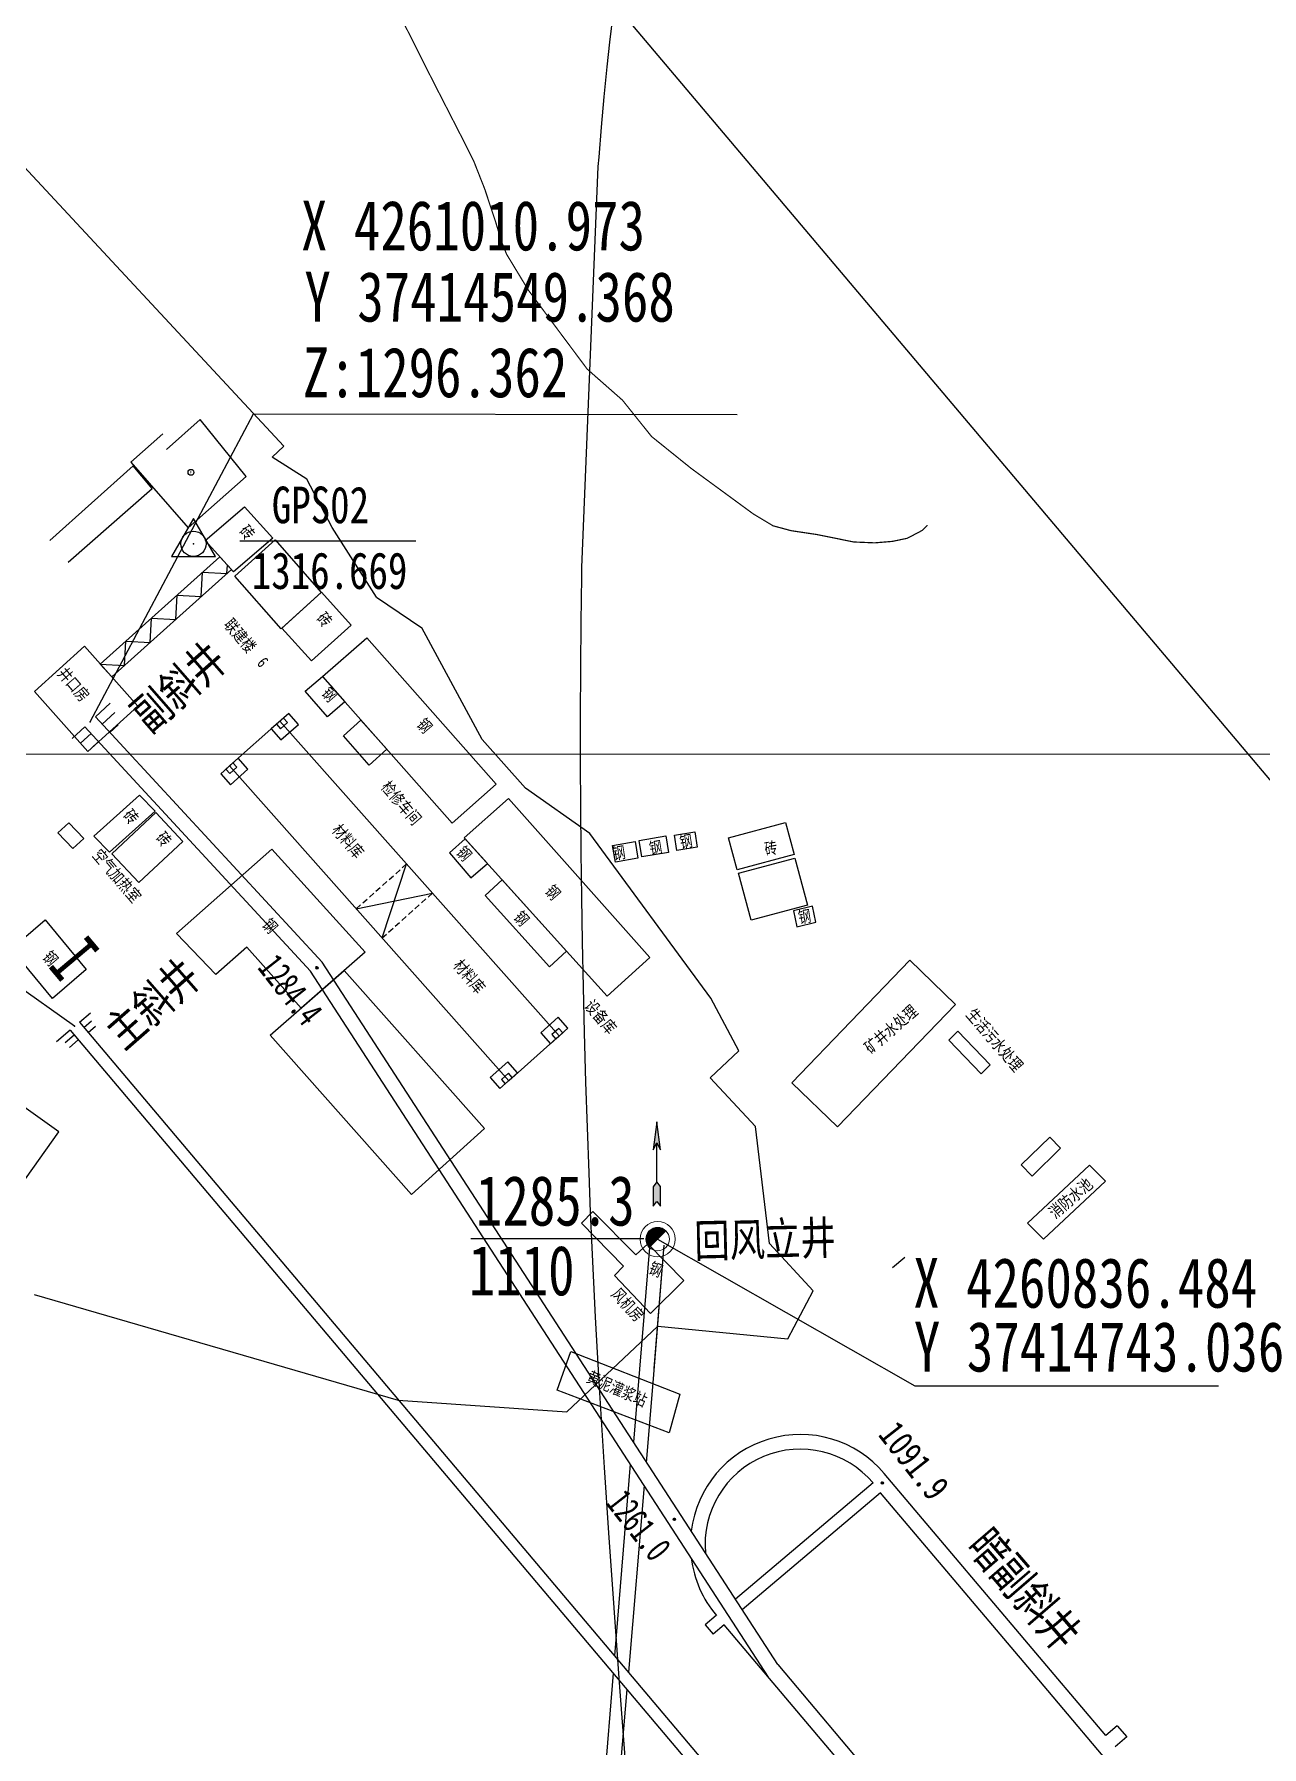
# Model space of a CAD drawing. Header units: millimetres. Extents: x 37412591 to 74834139, y 4258245 to 8527567.
# Drawn here: x 37414530 to 37414949, y 4260661 to 4261245 of the extents above; entities that cross this region are included whole.
import ezdxf
from ezdxf.enums import TextEntityAlignment as Align

# ---------------------------------------------------------------- set-up
doc = ezdxf.new("R2010")
doc.units = ezdxf.units.MM
doc.linetypes.add('X5', pattern=[3, 2, -1])
doc.linetypes.add('小虚线', pattern=[3.5, 2, -1.5])
for name, color, linetype in [('6号煤底板等高线', 7, 'Continuous'), ('COMPONENT', 4, 'Continuous'), ('DLDW', 11, 'Continuous'), ('DLSS', 4, 'Continuous'), ('GXYZ', 2, 'Continuous'), ('JMD', 6, 'Continuous'), ('KZD', 1, 'Continuous'), ('WH', 7, 'Continuous'), ('ZBTZ', 3, 'Continuous'), ('ZDH', 1, 'Continuous'), ('保护煤柱', 4, 'FENCELINE1'), ('水系', 7, 'Continuous')]:
    doc.layers.add(name, color=color, linetype=linetype)
doc.layers.add('ASSIST', color=7, linetype='Continuous', plot=False)
doc.layers.add('保安煤柱线', color=1, linetype='线圈线（保安煤柱线） ----0-----0----0-----0----0-----0--', lineweight=30)
doc.styles.add('HZ', font='', dxfattribs={"width": 0.8, "height": 1})
doc.styles.get("Standard").update_dxf_attribs({"font": 'simfang.ttf', "width": 0.6667})
doc.styles.add('仿宋', font='', dxfattribs={"width": 0.707})
doc.styles.add('标准', font='SimSun.ttf', dxfattribs={"width": 0.667})
doc.styles.add('样三', font='simfang.ttf', dxfattribs={"width": 0.7})
doc.styles.get('HZ').set_extended_font_data('FangSong_GB2312')
doc.styles.get('仿宋').set_extended_font_data('FangSong_GB2312')
doc.linetypes.add('1161', pattern='A,0,[149,AAA.SHX,S=0.15,R=0,X=0,Y=0],-1.6', length=1.6)
doc.linetypes.add('447', pattern='A,8,-1,[148,AAA.SHX,S=1,R=0,X=0,Y=0],-1', length=10)
doc.linetypes.add('FENCELINE1', pattern='A,6.35,-2.54,[133,ltypeshp.shx,S=2.54,R=0,X=-2.54,Y=0],-2.54,25.4', length=36.83)
doc.linetypes.add('线圈线（保安煤柱线） ----0-----0----0-----0----0-----0--', pattern='A,14.5,-2,[133,ltypeshp.shx,S=0.5,R=0,X=0,Y=0],-3,25.4', length=44.9)

# ---------------------------------------------------------------- blocks, each defined once
blk = doc.blocks.new('gc236')
blk.add_lwpolyline([(0, 0.4), (0, -0.4), (0.5, -0.4), (0.5, 0.4)], close=True)
blk = doc.blocks.new('gcbj0201')
blk.add_circle((0, 0), 0.5)
blk.add_text('P', height=0.464).set_placement((-0.2, -0.25))
blk = doc.blocks.new('gc168')
blk.add_lwpolyline([(-1.5, -0.86), (1.5, -0.86), (0, 1.73)], close=True)
blk.add_circle((0, 0), 0.861)
blk.add_point((0, 0))

msp = doc.modelspace()

# ---------------------------------------------------------------- hatches: boundary and pattern name
at = {"linetype": '447', "ltscale": 0.5}
h = msp.add_hatch(color=0, dxfattribs=at)
h.dxf.hatch_style = 1
h.paths.add_polyline_path([(37414626.4, 4260927.07, 1), (37414627.19, 4260927.07, 1)])
at = {"ltscale": 0.5}
for points in [[(37414742.69, 4260867.42), (37414743.94, 4260864.99), (37414742.69, 4260874.51), (37414741.45, 4260864.99)], [(37414742.69, 4260854.08), (37414741.43, 4260852.45), (37414741.44, 4260845.83), (37414742.69, 4260847.42), (37414743.98, 4260845.83), (37414743.96, 4260852.47)]]:
    msp.add_hatch(color=5, dxfattribs=at).paths.add_polyline_path(points)
h = msp.add_hatch(color=0, dxfattribs=at)
edge = h.paths.add_edge_path()
edge.add_line((37414745.77, 4260837.38), (37414740.11, 4260831.72))
edge.add_arc((37414742.94, 4260834.55), 4, 45.09724, 224.90276, ccw=False)
at = {"linetype": '447', "ltscale": 0.5}
h = msp.add_hatch(color=0, dxfattribs=at)
h.dxf.hatch_style = 1
h.paths.add_polyline_path([(37414819.21, 4260751.43, 1), (37414820.01, 4260751.43, 1)])
h = msp.add_hatch(color=0, dxfattribs=at)
h.dxf.hatch_style = 1
h.paths.add_polyline_path([(37414748.27, 4260738.99, 1), (37414749.07, 4260738.99, 1)])

# ---------------------------------------------------------------- linework, layer by layer
at = {"color": 13, "ltscale": 0.001}
for p, q in [((37414615.43, 4261104.95, 6205.79), (37414436.26, 4261297.59, 6205.79)), ((37414611.51, 4261101.29, 6205.79), (37414615.43, 4261104.95, 6205.79)), ((37414623.33, 4261093.77, 6205.79), (37414611.51, 4261101.29, 6205.79)), ((37414631.94, 4261077.29, 6205.79), (37414623.33, 4261093.77, 6205.79)), ((37414647.07, 4261053.54, 6205.79), (37414631.94, 4261077.29, 6205.79)), ((37414647.07, 4261053.54, 6205.79), (37414662.48, 4261043.08, 6205.79)), ((37414683.12, 4261004.93, 6205.79), (37414662.48, 4261043.08, 6205.79)), ((37414697.84, 4260988.35, 6205.79), (37414683.12, 4261004.93, 6205.79)), ((37414719.8, 4260972.94, 6205.79), (37414697.84, 4260988.35, 6205.79)), ((37414761.04, 4260916.78, 6205.79), (37414719.8, 4260972.94, 6205.79)), ((37414770.7, 4260898.78, 6205.79), (37414761.04, 4260916.78, 6205.79)), ((37414760.85, 4260889.53, 6205.79), (37414770.7, 4260898.78, 6205.79)), ((37414776.3, 4260872.93, 6205.79), (37414760.85, 4260889.53, 6205.79)), ((37414781.12, 4260833.05, 6205.79), (37414776.3, 4260872.93, 6205.79)), ((37414795.95, 4260816.96, 6205.79), (37414781.12, 4260833.05, 6205.79)), ((37414530.24, 4260815.63, 6205.79), (37414654.42, 4260779.65, 6205.79)), ((37414787.37, 4260800.57, 6205.79), (37414795.95, 4260816.96, 6205.79)), ((37414711.97, 4260775.62, 6205.79), (37414742.99, 4260804.9, 6205.79)), ((37414742.99, 4260804.9, 6205.79), (37414787.37, 4260800.57, 6205.79)), ((37414654.42, 4260779.65, 6205.79), (37414711.97, 4260775.62, 6205.79))]:
    msp.add_line(p, q, dxfattribs=at)
at = {"lineweight": 30, "ltscale": 0.005}
for p, q in [((37414551.22, 4261012.69, 4910.12), (37414556.26, 4261017.33, 4910.12)), ((37414553.54, 4261010.18, 4910.12), (37414557.86, 4261014.16, 4910.12)), ((37414543.23, 4261005.31, 4910.12), (37414547.54, 4261009.29, 4910.12)), ((37414549.7, 4261006.97, 4910.12), (37414546.12, 4261003.66, 4910.12)), ((37414556.13, 4261007.37, 4910.12), (37414558.94, 4261009.96, 4910.12)), ((37414552.24, 4261004.22, 4910.12), (37414549.82, 4261001.99, 4910.12)), ((37414545.73, 4260908.53, 4910.12), (37414549.55, 4260911.77, 4910.12)), ((37414547.26, 4260906.72, 4910.12), (37414549.9, 4260908.97, 4910.12)), ((37414542.52, 4260905.82, 4910.12), (37414537.88, 4260901.9, 4910.12)), ((37414543.96, 4260904.12, 4910.12), (37414540.92, 4260901.55, 4910.12)), ((37414545.33, 4260902.49, 4910.12), (37414542.32, 4260899.95, 4910.12)), ((37414548.7, 4260905.02, 4910.12), (37414551.22, 4260907.16, 4910.12))]:
    msp.add_line(p, q, dxfattribs=at)
at = {"ltscale": 5}
for p, q in [((37414543.23, 4261005.31, 4910.12), (37414547.54, 4261009.29, 4910.12)), ((37414543.23, 4261005.31, 4910.12), (37414547.54, 4261009.29, 4910.12)), ((37414549.7, 4261006.97, 4910.12), (37414546.12, 4261003.66, 4910.12)), ((37414552.24, 4261004.22, 4910.12), (37414549.82, 4261001.99, 4910.12)), ((37414545.73, 4260908.53, 4910.12), (37414549.55, 4260911.77, 4910.12)), ((37414545.33, 4260902.49, 4910.12), (37414542.32, 4260899.95, 4910.12)), ((37414548.7, 4260905.02, 4910.12), (37414551.22, 4260907.16, 4910.12))]:
    msp.add_line(p, q, dxfattribs=at)
at = {"color": 0, "linetype": 'ByBlock', "lineweight": 20}
msp.add_line((37416981.26, 4261000, 4910.12), (37412646.51, 4261000, 4910.12), dxfattribs=at)
at = {"color": 252, "lineweight": 30, "ltscale": 0.005}
for p, q in [((37414740.25, 4260833.11, 4910.12), (37414734.71, 4260765.31, 4910.12)), ((37414740.25, 4260833.11, 4910.12), (37414734.71, 4260765.31, 4910.12)), ((37414741.38, 4260785.5, 4910.12), (37414745.21, 4260832.51, 4910.12)), ((37414741.78, 4260790.49, 4910.12), (37414745.21, 4260832.51, 4910.12)), ((37414739.17, 4260758.44, 4910.12), (37414741.38, 4260785.5, 4910.12)), ((37414733.6, 4260757.84, 4910.12), (37414728.26, 4260692.47, 4910.12)), ((37414733.6, 4260757.84, 4910.12), (37414728.26, 4260692.47, 4910.12)), ((37414738.33, 4260750.54, 4910.12), (37414732.97, 4260686.9, 4910.12)), ((37414738.33, 4260750.54, 4910.12), (37414732.97, 4260686.9, 4910.12)), ((37414727.77, 4260686.54, 4910.12), (37414723.11, 4260629.46, 4910.12)), ((37414732.47, 4260680.98, 4910.12), (37414728.26, 4260631.11, 4910.12))]:
    msp.add_line(p, q, dxfattribs=at)
msp.add_line((37414742.94, 4260834.55, 4910.12), (37414830.63, 4260784.55, 4910.12))
at = {"color": 0, "lineweight": -3}
msp.add_line((37414823.06, 4260824.9, 4085.35), (37414827.26, 4260828.45, 4910.12), dxfattribs=at)
at = {"linetype": 'Continuous', "lineweight": -3}
msp.add_line((37414830.63, 4260784.55, 4910.12), (37414934.21, 4260784.55, 4910.12), dxfattribs=at)
at = {"lineweight": 30, "ltscale": 5}
for p, q in [((37414727.77, 4260686.54, 4910.12), (37414723.11, 4260629.46, 4910.12)), ((37414732.47, 4260680.98, 4910.12), (37414728.26, 4260631.11, 4910.12))]:
    msp.add_line(p, q, dxfattribs=at)
at = {"elevation": 4910.12}
msp.add_lwpolyline([(37414549.36, 4261010.97), (37414605.12, 4261116.04), (37414770.09, 4261115.84)], dxfattribs=at)
at = {"color": 0, "lineweight": -3, "ltscale": 2, "elevation": 4910.12, "flags": 128}
msp.add_lwpolyline([(37414544.08, 4260907.14), (37414523.19, 4260921.96)], dxfattribs=at)
at = {"elevation": 4910.12}
for points in [[(37414742.69, 4260867.42), (37414743.94, 4260864.99), (37414742.69, 4260874.51), (37414741.45, 4260864.99)], [(37414742.69, 4260854.08), (37414741.43, 4260852.45), (37414741.44, 4260845.83), (37414742.69, 4260847.42), (37414743.98, 4260845.83), (37414743.96, 4260852.47)]]:
    msp.add_lwpolyline(points, close=True, dxfattribs=at)
at = {"color": 5, "lineweight": -3, "ltscale": 2, "elevation": 4910.12, "flags": 128}
msp.add_lwpolyline([(37414742.69, 4260854.08), (37414742.69, 4260867.42)], dxfattribs=at)
at = {"lineweight": 0, "ltscale": 0.5, "elevation": 4910.12}
msp.add_lwpolyline([(37414745.77, 4260837.38), (37414740.11, 4260831.72, -0.998304)], format="xyb", close=True, dxfattribs=at)
at = {"color": 1, "ltscale": 0.5, "elevation": 4910.12}
msp.add_lwpolyline([(37414713.35, 4260796.29), (37414750.48, 4260781.72), (37414746.83, 4260768.47), (37414708.71, 4260783.04), (37414713.35, 4260796.29)], dxfattribs=at)
at = {"color": 0, "linetype": '447', "ltscale": 0.5}
for centre in [(37414626.79, 4260927.07, 0), (37414819.61, 4260751.43, 2454.18), (37414748.67, 4260738.99, 2)]:
    msp.add_circle(centre, 0.398, dxfattribs=at)
at = {"lineweight": 0, "ltscale": 0.5}
for radius in [6, 4]:
    msp.add_circle((37414742.94, 4260834.55, 4910.12), radius, dxfattribs=at)
at = {"color": 1, "linetype": 'Continuous'}
for p in [(37414549.36, 4261010.97, 4910.12), (37414549.36, 4261010.97, 4910.12), (37414549.36, 4261010.97, 4910.12), (37414544.08, 4260907.14, 4910.12)]:
    msp.add_point(p, dxfattribs=at)
at = {"color": 1}
for p in [(37414549.36, 4261010.97, 4910.12), (37414549.36, 4261010.97, 4910.12), (37414549.36, 4261010.97, 4910.12), (37414626.79, 4260927.07, 0), (37414544.08, 4260907.14, 4910.12), (37414819.61, 4260751.43, 2454.18), (37414748.67, 4260738.99, 2)]:
    msp.add_point(p, dxfattribs=at)
at = {"ltscale": 5}
for p in [(37414626.5, 4260927.43, 0), (37414626.5, 4260927.43, 0), (37414626.79, 4260927.07, 0), (37414626.79, 4260927.07, 0)]:
    msp.add_point(p, dxfattribs=at)
at = {"color": 0, "ltscale": 5}
for p in [(37414626.79, 4260927.07, -3), (37414819.61, 4260751.43, 2451.18), (37414748.67, 4260738.99, -1)]:
    msp.add_point(p, dxfattribs=at)
at = {"layer": '6号煤底板等高线', "elevation": 3681.95}
msp.add_lwpolyline([(37414733.66, 4260633.84), (37414729.84, 4260684.86), (37414728.07, 4260708.86), (37414726.27, 4260734.37), (37414724.78, 4260756.66), (37414723.2, 4260782.17), (37414722.42, 4260795.9), (37414721.78, 4260807.91), (37414720.62, 4260831.7), (37414720.09, 4260843.71), (37414719.55, 4260857.18), (37414718.99, 4260872.64), (37414718.48, 4260888.09), (37414718, 4260904.99), (37414717.62, 4260920.45), (37414717.31, 4260935.9), (37414717.06, 4260951.08), (37414716.86, 4260966.54), (37414716.73, 4260981.71), (37414716.66, 4260997.17), (37414716.66, 4261012.63), (37414716.72, 4261029.51), (37414716.85, 4261044.97), (37414717.04, 4261060.43), (37414717.1, 4261063.61), (37414722.72, 4261200.36), (37414722.95, 4261203.53), (37414723.8, 4261213.8), (37414724.74, 4261224.08), (37414725.77, 4261234.35), (37414726.69, 4261242.73), (37414727.91, 4261252.97)], dxfattribs=at)
at = {"layer": 'ASSIST', "linetype": 'Continuous', "elevation": 3568.18, "flags": 128}
for points in [[(37414552.83, 4261030.68), (37414593.64, 4261067.25), (37414597.55, 4261062.89), (37414556.75, 4261026.32)], [(37414596.91, 4260995.93), (37414692.17, 4260888.59), (37414709.38, 4260903.86), (37414614.13, 4261011.2)]]:
    msp.add_lwpolyline(points, close=True, dxfattribs=at)
at = {"layer": 'COMPONENT', "linetype": 'Continuous', "elevation": 3568.18, "flags": 128}
msp.add_lwpolyline([(37414574.13, 4261109.22), (37414563.22, 4261099.55), (37414582.77, 4261077.19), (37414602.59, 4261094.6), (37414586.89, 4261114.04), (37414575.4, 4261103.83)], dxfattribs=at)
at = {"layer": 'DLDW', "linetype": 'Continuous'}
for p, q in [((37414709.38, 4260903.86, 3568.18), (37414614.13, 4261011.2, 3568.18)), ((37414709.38, 4260903.86, 3568.18), (37414614.13, 4261011.2, 3568.18)), ((37414596.91, 4260995.93, 3568.18), (37414692.17, 4260888.59, 3568.18)), ((37414596.91, 4260995.93, 3568.18), (37414692.17, 4260888.59, 3568.18)), ((37414648.95, 4260937.29, 3568.18), (37414657.34, 4260962.5, 3568.18)), ((37414648.95, 4260937.29, 3568.18), (37414657.34, 4260962.5, 3568.18)), ((37414640.13, 4260947.23, 3568.18), (37414666.16, 4260952.56, 3568.18)), ((37414640.13, 4260947.23, 3568.18), (37414666.16, 4260952.56, 3568.18))]:
    msp.add_line(p, q, dxfattribs=at)
at = {"layer": 'DLDW', "linetype": 'X5'}
for p, q in [((37414640.13, 4260947.23, 3568.18), (37414657.34, 4260962.5, 3568.18)), ((37414640.13, 4260947.23, 3568.18), (37414657.34, 4260962.5, 3568.18)), ((37414648.95, 4260937.29, 3568.18), (37414666.16, 4260952.56, 3568.18)), ((37414648.95, 4260937.29, 3568.18), (37414666.16, 4260952.56, 3568.18))]:
    msp.add_line(p, q, dxfattribs=at)
at = {"layer": 'DLDW', "linetype": 'Continuous', "elevation": 3568.18, "flags": 128}
for points in [[(37414552.83, 4261030.68), (37414593.64, 4261067.25)], [(37414552.83, 4261030.68), (37414593.64, 4261067.25)], [(37414552.83, 4261030.68), (37414561.11, 4261030.23), (37414561.56, 4261038.5), (37414569.84, 4261038.05), (37414570.29, 4261046.32), (37414578.56, 4261045.87), (37414579.02, 4261054.15), (37414587.29, 4261053.69), (37414587.74, 4261061.97), (37414596.02, 4261061.52), (37414596.18, 4261064.42)], [(37414552.83, 4261030.68), (37414561.11, 4261030.23), (37414561.56, 4261038.5), (37414569.84, 4261038.05), (37414570.29, 4261046.32), (37414578.56, 4261045.87), (37414579.02, 4261054.15), (37414587.29, 4261053.69), (37414587.74, 4261061.97), (37414596.02, 4261061.52), (37414596.18, 4261064.42)], [(37414597.55, 4261062.89), (37414556.75, 4261026.32)], [(37414597.55, 4261062.89), (37414556.75, 4261026.32)]]:
    msp.add_lwpolyline(points, dxfattribs=at)
at = {"layer": 'DLSS', "linetype": 'Continuous', "elevation": 3568.18, "flags": 128}
for points in [[(37414656.35, 4261249.28, 0.4, 0.4, 0), (37414666.33, 4261229.47, 0.4, 0.4, 0), (37414677.63, 4261207.42, 0.4, 0.4, 0), (37414680.31, 4261201.97, 0.4, 0.4, 0), (37414684, 4261192.62, 0.4, 0.4, 0), (37414687.76, 4261181.24, 0.4, 0.4, 0), (37414689.68, 4261174.79, 0.4, 0.4, 0), (37414691.45, 4261170.42, 0.4, 0.4, 0), (37414698.9, 4261158.13, 0.4, 0.4, 0), (37414718.93, 4261131.26, 0.4, 0.4, 0), (37414730.96, 4261120.67, 0.4, 0.4, 0), (37414740.86, 4261108.3, 0.4, 0.4, 0), (37414754.37, 4261097.42, 0.4, 0.4, 0), (37414775.62, 4261081.85, 0.4, 0.4, 0), (37414782.3, 4261077.84, 0.4, 0.4, 0), (37414788.42, 4261076.18, 0.4, 0.4, 0), (37414797.11, 4261074.88, 0.4, 0.4, 0), (37414801.42, 4261074.02, 0.4, 0.4, 0), (37414809.8, 4261072.32, 0.4, 0.4, 0), (37414816.98, 4261072.02, 0.4, 0.4, 0), (37414823.01, 4261072.52, 0.4, 0.4, 0), (37414828.08, 4261073.57, 0.4, 0.4, 0), (37414833.25, 4261076.29, 0.4, 0.4, 0), (37414834.97, 4261077.97, 0, 0, 0)], [(37414656.36, 4261249.27, 0.4, 0.4, 0), (37414666.34, 4261229.46, 0.4, 0.4, 0), (37414677.63, 4261207.41, 0.4, 0.4, 0), (37414680.32, 4261201.97, 0.4, 0.4, 0), (37414684, 4261192.61, 0.4, 0.4, 0), (37414687.77, 4261181.23, 0.4, 0.4, 0), (37414689.69, 4261174.79, 0.4, 0.4, 0), (37414691.45, 4261170.41, 0.4, 0.4, 0), (37414698.9, 4261158.12, 0.4, 0.4, 0), (37414718.94, 4261131.25, 0.4, 0.4, 0), (37414730.97, 4261120.66, 0.4, 0.4, 0), (37414740.87, 4261108.29, 0.4, 0.4, 0), (37414754.38, 4261097.41, 0.4, 0.4, 0), (37414775.63, 4261081.84, 0.4, 0.4, 0), (37414782.31, 4261077.83, 0.4, 0.4, 0), (37414788.43, 4261076.17, 0.4, 0.4, 0), (37414797.12, 4261074.87, 0.4, 0.4, 0), (37414801.43, 4261074.02, 0.4, 0.4, 0), (37414809.81, 4261072.31, 0.4, 0.4, 0), (37414816.99, 4261072.01, 0.4, 0.4, 0), (37414823.02, 4261072.51, 0.4, 0.4, 0), (37414828.09, 4261073.57, 0.4, 0.4, 0), (37414833.26, 4261076.28, 0.4, 0.4, 0), (37414834.98, 4261077.97, 0, 0, 0)]]:
    msp.add_lwpolyline(points, format="xyseb", dxfattribs=at)
at = {"layer": 'GXYZ', "linetype": 'Continuous', "elevation": 3568.18, "flags": 128}
msp.add_lwpolyline([(37414484.45, 4260909.8), (37414461.98, 4260878.63), (37414516.37, 4260839.92), (37414538.68, 4260871.21)], close=True, dxfattribs=at)
at = {"layer": 'JMD', "color": 30, "linetype": 'Continuous', "lineweight": 30}
for p, q in [((37414551.22, 4261012.69, 4910.12), (37414628.48, 4260928.97, 4910.12)), ((37414547.55, 4261009.3, 4910.12), (37414624.52, 4260925.89, 4910.12)), ((37414780.75, 4260685.2, 4910.12), (37414624.52, 4260925.89, 4910.12)), ((37414783.92, 4260689.5, 4910.12), (37414628.48, 4260928.97, 4910.12)), ((37414545.73, 4260908.53, 4910.12), (37414941.51, 4260440.06, 4910.12)), ((37414542.52, 4260905.82, 4910.12), (37414960.91, 4260410.58, 4910.12)), ((37414816.44, 4260751.41, 4910.12), (37414769.48, 4260711.74, 4910.12)), ((37414876.92, 4260687.57, 4910.12), (37414820.26, 4260754.64, 4910.12)), ((37414819, 4260748.07, 4910.12), (37414771.79, 4260708.19, 4910.12)), ((37414872.95, 4260684.22, 4910.12), (37414819, 4260748.07, 4910.12)), ((37414762.97, 4260706.25, 4910.12), (37414759.15, 4260703.02, 4910.12)), ((37414762.97, 4260706.23, 4910.12), (37414759.15, 4260703.01, 4910.12)), ((37414759.15, 4260703.02, 4910.12), (37414761.86, 4260699.81, 4910.12)), ((37414759.15, 4260703.01, 4910.12), (37414761.86, 4260699.8, 4910.12)), ((37414765.68, 4260703.04, 4910.12), (37414761.86, 4260699.81, 4910.12)), ((37414812.99, 4260647.02, 4910.12), (37414765.67, 4260703.03, 4910.12)), ((37414783.92, 4260689.5, 4910.12), (37414923.78, 4260523.64, 4910.12)), ((37414895.77, 4260665.27, 4910.12), (37414876.92, 4260687.59, 4910.12)), ((37414895.77, 4260665.27, 4910.12), (37414876.92, 4260687.57, 4910.12)), ((37414936.45, 4260609.07, 4910.56), (37414872.95, 4260684.22, 4910.12)), ((37414899.74, 4260668.63, 4910.12), (37414895.77, 4260665.27, 4910.12)), ((37414899.74, 4260668.63, 4910.12), (37414902.97, 4260664.81, 4910.12)), ((37414902.97, 4260664.81, 4910.12), (37414898.99, 4260661.45, 4910.12))]:
    msp.add_line(p, q, dxfattribs=at)
at = {"layer": 'JMD', "linetype": 'Continuous', "elevation": 3568.18, "flags": 128}
for points in [[(37414588.6, 4261072.78), (37414601.99, 4261084.35), (37414611.71, 4261073.67), (37414598.33, 4261062.1)], [(37414598.77, 4261060.64), (37414612.47, 4261073.05), (37414628.19, 4261055.12), (37414614.49, 4261042.71)], [(37414614.72, 4261042.92), (37414624.88, 4261031.73), (37414638.4, 4261043.98), (37414628.25, 4261055.17)], [(37414530.39, 4261021.3), (37414548.59, 4261000.81), (37414565.63, 4261016.27), (37414547.43, 4261036.76)], [(37414628.61, 4261026.49), (37414643.79, 4261039.59), (37414687.85, 4260989.68), (37414672.86, 4260976.4)], [(37414628.61, 4261026.49), (37414636.25, 4261017.84), (37414630.37, 4261012.73), (37414622.73, 4261021.39)], [(37414641.76, 4261011.6), (37414650.59, 4261001.6), (37414644.61, 4260996.25), (37414635.78, 4261006.25)], [(37414566.2, 4260986.01), (37414571.53, 4260980.54), (37414555.99, 4260966.49), (37414550.66, 4260971.96)], [(37414692.09, 4260984.86), (37414740.28, 4260930.58), (37414725.74, 4260917.4), (37414677, 4260971.45)], [(37414556.82, 4260966.01), (37414566.02, 4260956.13), (37414581.02, 4260970.15), (37414571.83, 4260980.03)], [(37414538.33, 4260973.14), (37414543.49, 4260967.82), (37414547.27, 4260971.23), (37414542.12, 4260976.54)], [(37414736.68, 4260970.56), (37414745.69, 4260972.08), (37414746.6, 4260966.42), (37414737.59, 4260964.9)], [(37414748.73, 4260972.31), (37414755.61, 4260973.51), (37414756.38, 4260968.25), (37414749.5, 4260967.05)], [(37414767.09, 4260971.4), (37414786.53, 4260976.61), (37414789.47, 4260965.73), (37414770.04, 4260960.51)], [(37414611.38, 4260967.55), (37414643.23, 4260932.43), (37414621.35, 4260913.32), (37414602.82, 4260934.11), (37414592.25, 4260924.82), (37414578.85, 4260938.74)], [(37414677.31, 4260971.11), (37414671.91, 4260966.26), (37414679.22, 4260957.77), (37414684.94, 4260962.64)], [(37414727.59, 4260968.81), (37414735.25, 4260970.17), (37414736.19, 4260964.46), (37414728.53, 4260963.11)], [(37414770.5, 4260959.33), (37414789.72, 4260964.44), (37414794.04, 4260948.44), (37414774.81, 4260943.33)], [(37414689.89, 4260957.15), (37414711.84, 4260932.81), (37414706.04, 4260927.42), (37414684.09, 4260951.77)], [(37414534.05, 4260943.45), (37414548.02, 4260926.55), (37414536.5, 4260916.67), (37414522.53, 4260933.57)], [(37414789.3, 4260946.51), (37414790.44, 4260941.11), (37414796.91, 4260942.67), (37414795.77, 4260948.07)], [(37414636.01, 4260926.21), (37414683.94, 4260872.25), (37414658.97, 4260849.78), (37414610.84, 4260904.09)], [(37414788.73, 4260887.87), (37414828.98, 4260929.65), (37414844.53, 4260914.58), (37414804.29, 4260872.81)], [(37414845.39, 4260905.48), (37414856.37, 4260893.98), (37414853.29, 4260890.95), (37414842.32, 4260902.46)], [(37414870.7, 4260856.05), (37414880.4, 4260865.56), (37414876.69, 4260869.38), (37414867, 4260859.87)], [(37414869.13, 4260839.96), (37414874.59, 4260834.5), (37414895.67, 4260854.32), (37414890.2, 4260859.78)], [(37414720.82, 4260844), (37414735.5, 4260829.24), (37414739.64, 4260832.96), (37414751.89, 4260820.46), (37414740.56, 4260809.19), (37414728.29, 4260822.2), (37414731.3, 4260825.33), (37414716.95, 4260839.97)]]:
    msp.add_lwpolyline(points, close=True, dxfattribs=at)
at = {"layer": 'JMD', "color": 30, "linetype": 'Continuous', "lineweight": 30}
for radius, start, end in [(37.5, 40.19224, 173.03791), (32.5, 40.19224, 185.19833), (37.5, 187.13805, 220.19224)]:
    msp.add_arc((37414791.62, 4260730.44, 4910.12), radius, start, end, dxfattribs=at)
at = {"layer": 'KZD', "color": 1, "linetype": 'Continuous', "lineweight": -3}
msp.add_line((37414600.47, 4261072.76, 6205.79), (37414660.47, 4261072.76, 6205.79), dxfattribs=at)
msp.add_line((37414600.47, 4261072.76, 6205.79), (37414660.47, 4261072.76, 6205.79), dxfattribs=at)
at = {"layer": 'ZBTZ', "linetype": '1161', "elevation": 3568.18, "flags": 128}
msp.add_lwpolyline([(37414541.9, 4261065.45), (37414570.58, 4261090.6), (37414564.11, 4261098.24), (37414535.69, 4261072.82)], dxfattribs=at)
at = {"layer": 'ZDH', "color": 0, "lineweight": -3}
for p in [(37414626.66, 4260927.37, 8.99), (37414819.47, 4260751.73, 2463.17), (37414748.54, 4260739.29, 10.99)]:
    msp.add_point(p, dxfattribs=at)
at = {"layer": '保安煤柱线', "color": 1, "linetype": 'FENCELINE1', "lineweight": 30, "ltscale": 2}
msp.add_line((37415087.36, 4260830.8, 3143.95), (37414658.96, 4261337.88, 3179.09), dxfattribs=at)
at = {"layer": '水系', "color": 0, "linetype": 'Continuous', "elevation": 4910.12}
msp.add_lwpolyline([(37414679.2, 4260834.77), (37414738.21, 4260834.77)], dxfattribs=at)

# ---------------------------------------------------------------- block references
at = {"layer": 'COMPONENT', "linetype": 'Continuous', "xscale": 2, "yscale": 2}
msp.add_blockref('gcbj0201', (37414583.77, 4261096.06, 3568.18), dxfattribs=at)
at = {"layer": 'DLDW', "linetype": 'Continuous'}
for p, xscale, yscale, rotation in [((37414614.13, 4261011.2, 3568.18), 10.00000000091168, 10.00000000091168, 311.587419318643), ((37414614.13, 4261011.2, 3568.18), 4.000000000503989, 4.000000000503989, 311.5874193168721), ((37414596.91, 4260995.93, 3568.18), 10.00000000091168, 10.00000000091168, 311.587419318643), ((37414596.91, 4260995.93, 3568.18), 4.000000000503989, 4.000000000503989, 311.5874193168721), ((37414709.38, 4260903.86, 3568.18), 10.00000000091168, 10.00000000091168, 131.5874193186431), ((37414709.38, 4260903.86, 3568.18), 4.000000000503989, 4.000000000503989, 131.5874193168721), ((37414692.17, 4260888.59, 3568.18), 10.00000000091168, 10.00000000091168, 131.5874193186431), ((37414692.17, 4260888.59, 3568.18), 4.000000000503989, 4.000000000503989, 131.5874193168721)]:
    msp.add_blockref('gc236', p, dxfattribs=dict(at, xscale=xscale, yscale=yscale, rotation=rotation))
at = {"layer": 'KZD', "color": 0, "linetype": 'Continuous', "lineweight": -3, "xscale": 5, "yscale": 5}
msp.add_blockref('gc168', (37414584.61, 4261071.71, 3771.73), dxfattribs=at)

# ---------------------------------------------------------------- texts
for s, style, width, p in [('1284.4', '仿宋', 0.707, (37414617.69, 4260919.6, 86.75)), ('1091.9', 'HZ', 0.8, (37414830.41, 4260758.99, 2455.65)), ('1261.0', '仿宋', 0.707, (37414736.55, 4260736.96, 86.75))]:
    msp.add_text(s, height=9, rotation=308.07175, dxfattribs=dict(style=style, width=width)).set_placement(p, align=Align.MIDDLE)
at = {"layer": 'JMD', "color": 30, "linetype": 'Continuous', "lineweight": 30, "style": '标准', "width": 0.78}
msp.add_text('暗副斜井', height=11.34, rotation=310.79922, dxfattribs=at).set_placement((37414848.01, 4260729.7, 3546.77))
at = {"layer": 'KZD', "color": 1, "linetype": 'Continuous', "lineweight": -3, "width": 0.78}
for s, p in [('GPS02', (37414627.93, 4261084.96, 6205.79)), ('1316.669', (37414631.07, 4261062.44, 6205.79))]:
    msp.add_text(s, height=12.5, dxfattribs=at).set_placement(p, align=Align.MIDDLE)
at = {"layer": 'WH', "color": 7, "lineweight": 40, "style": '样三', "width": 0.7}
msp.add_text('I', height=17.5, rotation=310.01892, dxfattribs=at).set_placement((37414534.56, 4260927.8, 2753.31))
at = {"layer": '保护煤柱', "color": 0, "linetype": '小虚线', "ltscale": 0.01, "style": '标准', "width": 0.78}
for s, p in [('X 4261010.973', (37414621.3, 4261171.74, 2455.06)), ('Z:1296.362', (37414621.91, 4261121.67, 2455.06)), ('1285.3', (37414680.96, 4260839.18, 4916.45)), ('1110', (37414678.52, 4260815.39, 4916.44)), ('X 4260836.484', (37414830.12, 4260811.17, 4910.13))]:
    msp.add_text(s, height=17.01, dxfattribs=at).set_placement(p)
for s, p in [('Y 37414549.368', (37414622.46, 4261164.48, 1649.9)), ('Y 37414743.036', (37414830.35, 4260806.41, 4910.13))]:
    msp.add_text(s, height=17.01, dxfattribs=at).set_placement(p, align=Align.TOP_LEFT)
for s, height, rotation, p in [('砖', 4.08, 310.65468, (37414604.36, 4261073.94, 3568.18)), ('砖', 4.08, 310.65468, (37414630.73, 4261044.2, 3568.18)), ('联建楼  6', 4.082, 310.65468, (37414609, 4261030.51, 3568.18)), ('井口房', 4.082, 310.65468, (37414548.01, 4261018.79, 3568.18)), ('钢', 4.08, 310.65468, (37414632.46, 4261018.72, 3568.18)), ('钢', 4.08, 310.65468, (37414664.89, 4261008.04, 3568.18)), ('检修车间', 4.082, 310.65468, (37414661.21, 4260976.74, 3568.18)), ('砖', 4.08, 310.65468, (37414564.74, 4260976.98, 3568.18)), ('砖', 4.08, 310.65468, (37414575.92, 4260969.32, 3568.18)), ('材料库', 4.082, 310.65468, (37414641.6, 4260965.38, 3568.18)), ('钢', 4.08, 8.98034, (37414754.76, 4260970.56, 3568.18)), ('空气加热室', 4.082, 310.65468, (37414565.61, 4260950.24, 3568.18)), ('钢', 4.08, 310.65468, (37414678.38, 4260964.43, 3568.18)), ('钢', 4.08, 8.98034, (37414731.89, 4260966.64, 3568.18)), ('钢', 4.08, 8.98034, (37414744.4, 4260968.44, 3568.18)), ('砖', 4.08, 8.98034, (37414783.73, 4260968.19, 3568.18)), ('钢', 4.08, 310.65468, (37414708.66, 4260951.2, 3568.18)), ('钢', 4.08, 310.65468, (37414612.17, 4260939.78, 3568.18)), ('钢', 4.08, 310.65468, (37414697.97, 4260942.29, 3568.18)), ('钢', 4.08, 8.98034, (37414795.2, 4260944.92, 3568.18)), ('钢', 4.08, 310.65468, (37414537.27, 4260928.7, 3568.18)), ('材料库', 4.082, 310.65468, (37414682.99, 4260919.22, 3568.18)), ('设备库', 4.082, 310.65468, (37414727.77, 4260905.45, 3568.18)), ('矿井水处理', 4.082, 40.65468, (37414830.73, 4260913.24, 3568.18)), ('生活污水处理', 4.082, 310.65468, (37414866.41, 4260892.6, 4239.15)), ('消防水池', 4.082, 40.65468, (37414890.4, 4260854.21, 4239.15)), ('钢', 4.08, 336.22055, (37414744.33, 4260823.38, 3568.18)), ('风机房', 4.082, 313.09765, (37414737.22, 4260807.45, 3568.18)), ('黄泥灌浆站', 4.082, 336.22055, (37414739.04, 4260779.2, 4104.96))]:
    msp.add_text(s, height=height, rotation=rotation, dxfattribs=at).set_placement(p, align=Align.MIDDLE_RIGHT)
for s, rotation, p in [('副斜井', 41.18664, (37414569.7, 4261006.73, 4910.12)), ('主斜井', 41.18664, (37414560.74, 4260898.73, 4910.12)), ('回风立井', 1.40067, (37414755.59, 4260828.28, 4910.12))]:
    msp.add_text(s, height=11.34, rotation=rotation, dxfattribs=at).set_placement(p)

doc.saveas('drawing.dxf')
